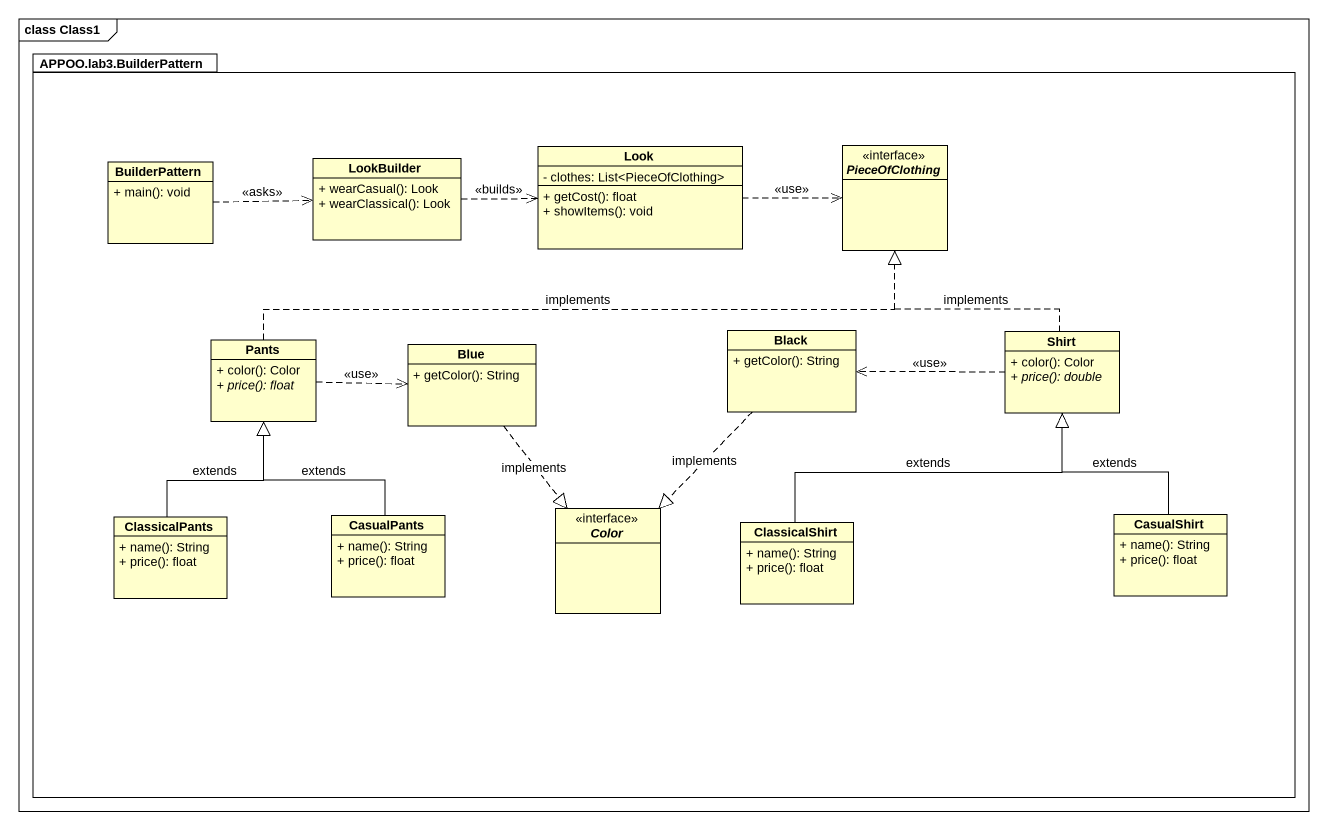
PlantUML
@startuml
mainframe class Class1
hide circle
hide empty members
skinparam classAttributeIconSize 0
package "APPOO.lab3.BuilderPattern" as APPOO_lab3_BuilderPattern {
  class BuilderPattern {
    + main(): void
  }
  class LookBuilder {
    + wearCasual(): Look
    + wearClassical(): Look
  }
  class Look {
    - clothes: List<PieceOfClothing>
    + getCost(): float
    + showItems(): void
  }
  interface PieceOfClothing <<interface>>
  class Pants {
    + color(): Color
    {abstract} + price(): float
  }
  class Black {
    + getColor(): String
  }
  class Shirt {
    + color(): Color
    {abstract} + price(): double
  }
  class Blue {
    + getColor(): String
  }
  class ClassicalPants {
    + name(): String
    + price(): float
  }
  class CasualPants {
    + name(): String
    + price(): float
  }
  interface Color <<interface>>
  class ClassicalShirt {
    + name(): String
    + price(): float
  }
  class CasualShirt {
    + name(): String
    + price(): float
  }
}
BuilderPattern .right.> LookBuilder : <<asks>>
LookBuilder .right.> Look : <<builds>>
Look .right.> PieceOfClothing : <<use>>
Pants .right.|> PieceOfClothing : implements
Pants .right.> Blue : <<use>>
Black ..|> Color : implements
Shirt .up.|> PieceOfClothing : implements
Shirt .left.> Black : <<use>>
Blue ..|> Color : implements
ClassicalPants -up-|> Pants : extends
CasualPants -up-|> Pants : extends
ClassicalShirt -up-|> Shirt : extends
CasualShirt -up-|> Shirt : extends
@enduml
